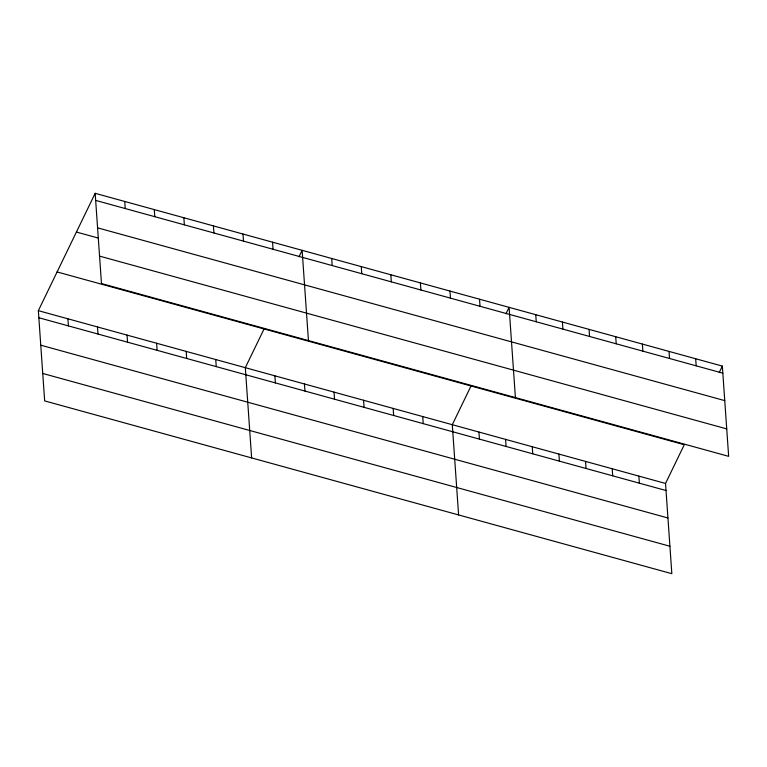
<?xml version="1.0" encoding="UTF-8"?>
<svg xmlns="http://www.w3.org/2000/svg" width="767" height="767" viewBox="0 0 767 767"><rect width="100%" height="100%" fill="white"/><g stroke="black" fill="none" stroke-linecap="round" stroke-linejoin="round"><path stroke-width="1.15" d="M57.094 271.94L684.279 444.726L665.526 483.45L671.834 573.687L44.659 400.901L38.35 310.664L95.166 193.313L722.341 366.099L728.65 456.336L101.474 283.55L95.166 193.313M264.069 328.957L245.315 367.681L251.634 457.918M299.005 256.782L302.131 250.33L308.439 340.567M471.034 385.974L452.29 424.697L458.599 514.945M505.971 313.808L509.096 307.346L515.405 397.594M719.216 372.551L722.341 366.099M95.654 200.398L722.83 373.174M97.572 227.837L724.757 400.623M76.412 232.037L98.023 237.991M99.557 256.111L726.732 428.897M38.35 310.664L665.526 483.45M38.849 317.749L666.024 490.525M40.766 345.188L667.942 517.974M42.741 373.462L669.917 546.248M695.688 358.755L696.177 365.83M669.025 351.411L669.524 358.486M642.372 344.067L642.871 351.152M638.873 476.106L639.371 483.181M615.719 336.723L616.217 343.808M612.219 468.762L612.708 475.837M589.066 329.379L589.564 336.464M585.566 461.418L586.055 468.503M562.412 322.035L562.901 329.12M558.903 454.074L559.402 461.159M535.759 314.691L536.248 321.776M532.25 446.73L532.749 453.815M505.597 439.386L506.095 446.471M479.528 299.207L480.027 306.282M478.944 432.042L479.442 439.127M449.97 291.057L450.459 298.142M420.402 282.918L420.891 289.993M422.722 416.558L423.211 423.633M390.834 274.768L391.323 281.853M393.155 408.408L393.653 415.493M361.267 266.619L361.756 273.704M363.587 400.269L364.085 407.344M331.699 258.479L332.197 265.555M334.019 392.119L334.517 399.204M304.451 383.97L304.95 391.055M272.563 242.19L273.062 249.265M274.883 375.83L275.382 382.906M242.995 234.04L243.494 241.126M213.427 225.891L213.926 232.976M215.748 359.541L216.246 366.616M183.859 217.751L184.358 224.827M186.189 351.391L186.678 358.477M154.292 209.602L154.79 216.687M156.621 343.242L157.11 350.327M124.733 201.462L125.222 208.538M127.054 335.102L127.543 342.178M97.486 326.953L97.975 334.038M67.918 318.813L68.416 325.889"/></g></svg>
